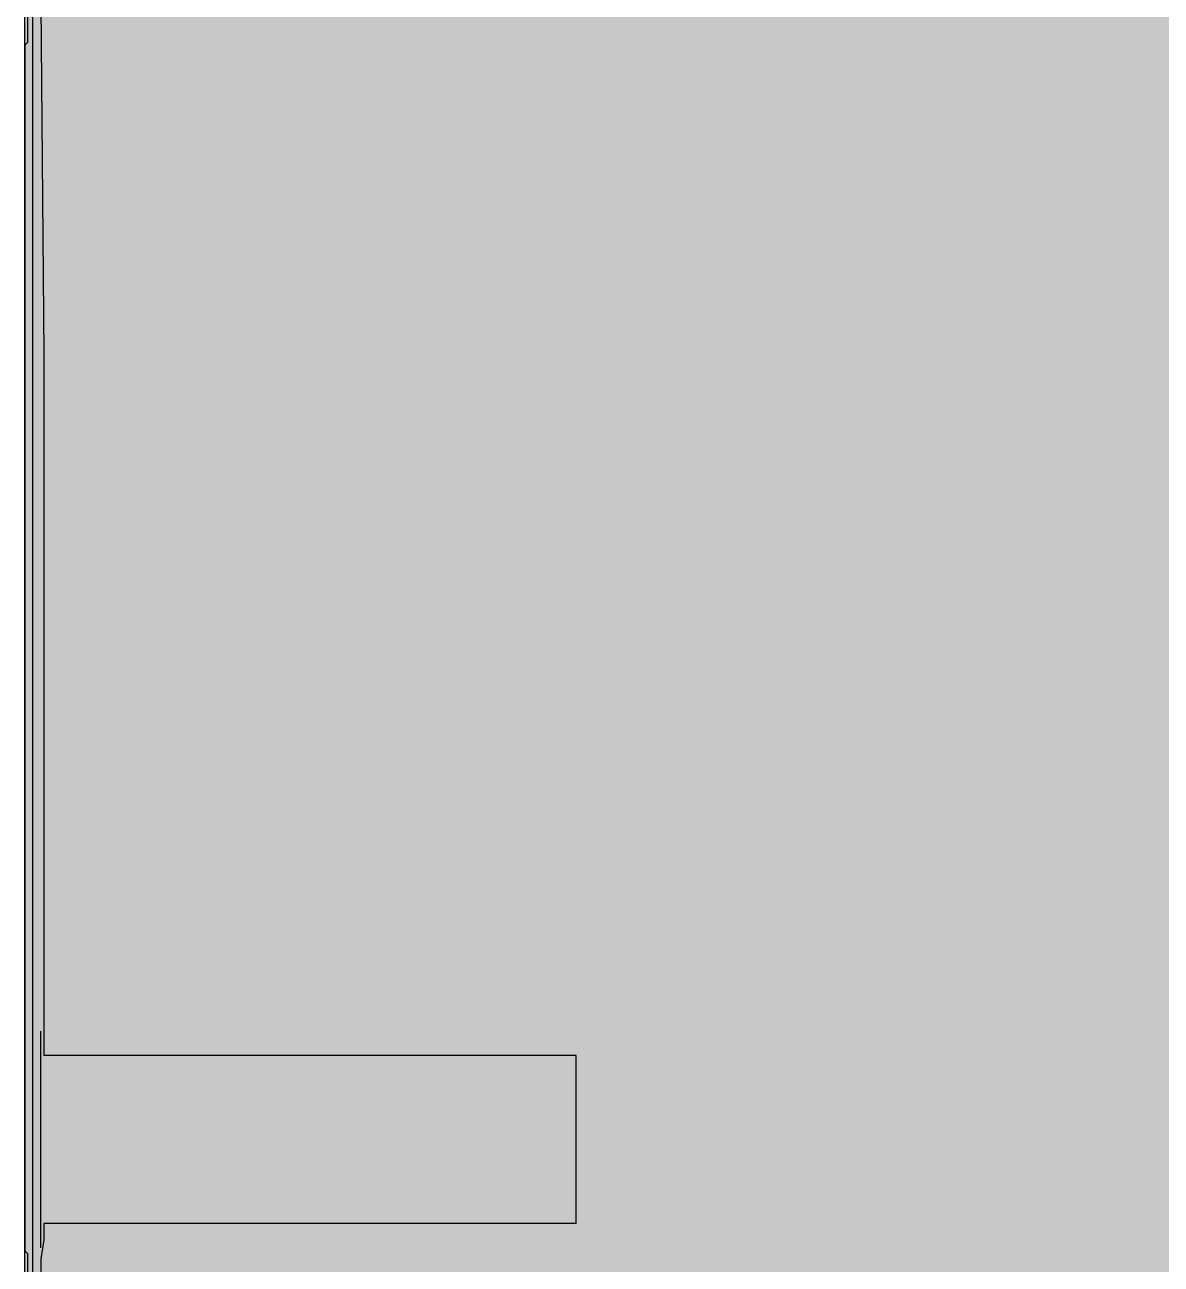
# Model space of a CAD drawing. Header units: millimetres. Extents: x 0 to 966, y -664 to 90.
# Drawn here: x 750 to 786.92, y -235.1 to -194.85 of the extents above; entities that cross this region are included whole.
import ezdxf

# ---------------------------------------------------------------- set-up
doc = ezdxf.new("R2010")
doc.units = ezdxf.units.MM
for name, color, linetype in [('HDL_BODY', 7, 'Continuous'), ('HDL_COLOUR', 7, 'Continuous'), ('HDL_DETAIL', 7, 'Continuous'), ('HDL_PRINT', 7, 'Continuous')]:
    doc.layers.add(name, color=color, linetype=linetype)

# ---------------------------------------------------------------- blocks, each defined once
blk = doc.blocks.new('M_R16.10.1_FRONT')
at = {"layer": 'HDL_BODY', "true_color": 0x202126}
blk.add_hatch(color=250, dxfattribs=at).paths.add_polyline_path([(0, 0), (216, 0), (216, 90), (0, 90)])
at = {"layer": 'HDL_BODY', "true_color": 0x2a2a30}
blk.add_hatch(color=250, dxfattribs=at).paths.add_polyline_path([(0.4, 20.52), (215.6, 20.52), (215.6, 68.31), (0.4, 68.31)])
at = {"layer": 'HDL_COLOUR', "true_color": 0x757a83}
blk.add_hatch(color=8, dxfattribs=at).paths.add_polyline_path([(0.614, 26.217), (17.912, 26.217), (17.912, 31.672), (0.614, 31.672)])
at = {"layer": 'HDL_PRINT', "true_color": 0x7a3e8d}
for points in [[(7.639, 62.727), (8.517, 62.727), (8.517, 61.584), (10.009, 61.584), (10.009, 62.727), (10.887, 62.727), (10.887, 59.559), (10.009, 59.559), (10.009, 60.791), (8.517, 60.791), (8.517, 59.559), (7.639, 59.559), (7.639, 62.727)], [(14.927, 62.727), (15.892, 62.727), (15.892, 60.262), (18.087, 60.262), (18.087, 59.559), (14.927, 59.559), (14.927, 62.727)]]:
    blk.add_hatch(color=217, dxfattribs=at).paths.add_polyline_path(points)
h = blk.add_hatch(color=217, dxfattribs=at)
h.paths.add_polyline_path([(11.239, 62.727), (13.171, 62.727), (13.255, 62.727), (13.334, 62.726), (13.408, 62.723), (13.477, 62.719), (13.543, 62.712), (13.606, 62.7), (13.667, 62.685), (13.726, 62.664), (13.785, 62.638), (13.841, 62.609), (13.891, 62.579), (13.938, 62.548), (13.983, 62.514), (14.027, 62.477), (14.071, 62.437), (14.118, 62.392), (14.169, 62.343), (14.224, 62.287), (14.253, 62.229), (14.282, 62.17), (14.309, 62.111), (14.333, 62.053), (14.355, 61.994), (14.374, 61.935), (14.388, 61.876), (14.397, 61.817), (14.4, 61.759), (14.426, 61.7), (14.446, 61.641), (14.461, 61.58), (14.472, 61.517), (14.48, 61.452), (14.484, 61.382), (14.486, 61.308), (14.487, 61.229), (14.487, 61.144), (14.487, 61.05), (14.487, 60.96), (14.486, 60.875), (14.483, 60.794), (14.479, 60.718), (14.473, 60.646), (14.465, 60.578), (14.454, 60.515), (14.439, 60.456), (14.422, 60.401), (14.4, 60.352), (14.37, 60.293), (14.341, 60.235), (14.312, 60.179), (14.283, 60.124), (14.253, 60.073), (14.224, 60.025), (14.195, 59.982), (14.166, 59.944), (14.136, 59.912), (14.081, 59.857), (14.03, 59.808), (13.983, 59.766), (13.939, 59.73), (13.895, 59.7), (13.85, 59.677), (13.803, 59.661), (13.753, 59.651), (13.697, 59.648), (13.639, 59.621), (13.58, 59.601), (13.522, 59.585), (13.463, 59.574), (13.405, 59.567), (13.346, 59.562), (13.287, 59.56), (13.229, 59.559), (13.171, 59.559), (11.239, 59.559), (11.239, 62.727)])
h.paths.add_polyline_path([(12.204, 62.023), (12.204, 60.262), (12.907, 60.262), (12.998, 60.263), (13.074, 60.264), (13.139, 60.267), (13.192, 60.274), (13.238, 60.284), (13.277, 60.3), (13.313, 60.322), (13.346, 60.352), (13.383, 60.357), (13.419, 60.371), (13.452, 60.393), (13.48, 60.422), (13.502, 60.454), (13.517, 60.49), (13.522, 60.527), (13.548, 60.585), (13.568, 60.645), (13.583, 60.706), (13.594, 60.769), (13.602, 60.836), (13.606, 60.906), (13.608, 60.98), (13.609, 61.059), (13.609, 61.144), (13.607, 61.244), (13.6, 61.335), (13.588, 61.417), (13.573, 61.492), (13.555, 61.561), (13.534, 61.624), (13.51, 61.684), (13.486, 61.74), (13.46, 61.794), (13.434, 61.848), (13.401, 61.877), (13.362, 61.905), (13.317, 61.932), (13.265, 61.956), (13.206, 61.978), (13.141, 61.997), (13.07, 62.011), (12.992, 62.02), (12.907, 62.023), (12.204, 62.023)])
at = {"layer": 'HDL_PRINT', "true_color": 0xdee1e9}
for points in [[(23.97, 61.23), (23.97, 60.527), (24.848, 61.319), (25.463, 61.319), (24.585, 60.616), (25.463, 59.559), (24.936, 59.559), (24.322, 60.352), (23.97, 60.087), (23.97, 59.559), (23.443, 59.559), (23.443, 61.23), (23.45, 61.281), (23.466, 61.338), (23.487, 61.396), (23.509, 61.446), (23.525, 61.481), (23.531, 61.495), (23.619, 61.589), (23.714, 61.68), (23.816, 61.767), (23.925, 61.851), (24.041, 61.931), (24.163, 62.008), (24.291, 62.08), (24.425, 62.149), (24.564, 62.214), (24.709, 62.274), (24.859, 62.33), (25.014, 62.382), (25.174, 62.429), (25.338, 62.472), (25.507, 62.51), (25.679, 62.543), (25.855, 62.572), (26.034, 62.595), (26.216, 62.614), (26.402, 62.627), (26.59, 62.635), (26.78, 62.638), (26.982, 62.635), (27.182, 62.627), (27.379, 62.613), (27.573, 62.595), (27.763, 62.571), (27.95, 62.542), (28.132, 62.507), (28.309, 62.468), (28.482, 62.423), (28.649, 62.374), (28.81, 62.319), (28.966, 62.26), (29.115, 62.196), (29.258, 62.127), (29.393, 62.053), (29.522, 61.975), (29.642, 61.892), (29.754, 61.804), (29.858, 61.712), (29.954, 61.615), (30.04, 61.514), (30.117, 61.408), (30.11, 61.364), (30.094, 61.323), (30.072, 61.286), (30.051, 61.257), (30.034, 61.237), (30.028, 61.23), (29.503, 60.527), (30.206, 59.559), (29.678, 59.559), (29.239, 60.176), (28.712, 59.559), (28.185, 59.559), (28.975, 60.441), (28.273, 61.319), (28.8, 61.319), (29.239, 60.791), (29.589, 61.319), (29.62, 61.357), (29.629, 61.382), (29.623, 61.397), (29.609, 61.405), (29.595, 61.408), (29.589, 61.408), (29.519, 61.487), (29.44, 61.563), (29.352, 61.638), (29.255, 61.711), (29.151, 61.781), (29.038, 61.849), (28.918, 61.914), (28.79, 61.975), (28.656, 62.033), (28.514, 62.088), (28.366, 62.139), (28.212, 62.185), (28.051, 62.227), (27.885, 62.264), (27.713, 62.297), (27.536, 62.324), (27.354, 62.345), (27.167, 62.361), (26.976, 62.37), (26.78, 62.374), (26.614, 62.371), (26.45, 62.362), (26.289, 62.348), (26.129, 62.329), (25.971, 62.305), (25.816, 62.277), (25.664, 62.244), (25.516, 62.207), (25.37, 62.165), (25.228, 62.12), (25.09, 62.072), (24.955, 62.02), (24.825, 61.965), (24.699, 61.907), (24.578, 61.847), (24.462, 61.784), (24.352, 61.719), (24.246, 61.652), (24.146, 61.584), (24.139, 61.576), (24.119, 61.554), (24.09, 61.519), (24.058, 61.474), (24.026, 61.42), (23.998, 61.361), (23.978, 61.297), (23.97, 61.23)], [(30.908, 59.294), (31.432, 61.759), (31.785, 61.759), (31.258, 59.294), (30.908, 59.294)], [(25.99, 59.559), (25.99, 61.319), (26.429, 61.319), (27.307, 60.176), (27.307, 61.319), (27.746, 61.319), (27.746, 59.559), (27.307, 59.559), (26.341, 60.702), (26.341, 59.559), (25.99, 59.559)], [(32.313, 59.383), (32.751, 61.495), (34.245, 61.495), (34.156, 61.144), (33.101, 61.144), (33.015, 60.702), (34.067, 60.702), (33.981, 60.352), (32.926, 60.352), (32.751, 59.737), (33.981, 59.737), (33.892, 59.383), (32.313, 59.383)], [(34.156, 59.383), (34.594, 61.495), (34.947, 61.495), (34.594, 59.383), (34.156, 59.383)], [(36.79, 61.495), (36.352, 59.383), (34.858, 59.383), (34.947, 59.737), (35.999, 59.737), (36.174, 60.262), (35.122, 60.262), (35.122, 60.527), (36.174, 60.527), (36.352, 61.144), (35.122, 61.144), (35.208, 61.495), (36.79, 61.495)]]:
    blk.add_hatch(color=254, dxfattribs=at).paths.add_polyline_path(points)
at = {"layer": 'HDL_DETAIL', "color": 251, "true_color": 0x52555c}
for points in [[(0, 89.824), (215.999, 89.824), (215.999, 0), (0, 0), (0, 89.824)], [(0.263, 90), (215.91, 90), (215.91, 0.176), (0.263, 0.176), (0.263, 90)], [(0.263, 67.741), (215.91, 67.741), (215.91, 22.434), (0.263, 22.434), (0.263, 67.741)], [(0, 67.565), (215.999, 67.565), (215.999, 22.258), (0, 22.258), (0, 67.565)], [(0, 64.488), (0, 64.488)], [(0, 64.488), (0, 64.488)], [(0, 64.488), (0, 64.488)], [(0, 64.488), (0, 64.488)], [(0, 64.488), (0, 64.488)], [(0, 64.488), (0, 64.488)], [(0, 64.488), (0, 64.488)], [(0, 64.488), (0, 64.488)], [(0, 64.488), (0, 64.488)], [(0, 64.488), (0, 64.488)], [(0, 64.488), (0, 64.488)], [(0, 64.488), (0, 64.488)], [(0, 64.488), (0, 64.488)], [(0, 64.488), (0, 64.488)], [(0, 64.488), (0, 64.488)], [(0, 64.488), (0, 64.488)], [(0, 64.488), (0, 64.488)], [(0, 64.488), (0, 64.488)], [(0, 64.488), (0, 64.488)], [(0, 64.488), (0, 64.488)], [(0, 64.488), (0, 64.488)], [(0, 64.488), (0, 64.488)], [(0, 64.488), (0, 64.488)], [(0, 64.488), (0, 64.488)], [(0.527, 32.462), (0.527, 32.462)], [(0.527, 32.462), (0.527, 32.462)], [(0.527, 32.462), (0.527, 32.462)], [(0.527, 32.462), (0.527, 32.462)], [(0.527, 32.462), (0.527, 32.462)], [(0.527, 32.462), (0.527, 32.462)], [(0.527, 32.462), (0.527, 32.462)], [(0.527, 32.462), (0.527, 32.462)], [(0.527, 32.462), (0.527, 32.462)], [(0.527, 32.462), (0.527, 32.462)], [(0.527, 32.462), (0.527, 32.462)], [(0.527, 32.462), (0.527, 32.462)], [(0.527, 32.462), (0.527, 32.462)], [(0.527, 32.462), (0.527, 32.462)], [(0.527, 32.462), (0.527, 32.462)], [(0.527, 32.462), (0.527, 32.462)], [(0.527, 32.462), (0.527, 32.462)], [(0.527, 32.462), (0.527, 32.462)], [(0.527, 32.462), (0.527, 32.462)], [(0.527, 32.462), (0.527, 32.462)], [(0.527, 32.462), (0.527, 32.462)], [(0.527, 32.462), (0.527, 32.462)], [(0.527, 32.462), (0.527, 32.462)], [(0.614, 31.672), (0.614, 31.672)], [(0.614, 26.217), (0.614, 26.217)], [(0.527, 25.425), (0.527, 25.425)], [(0.527, 25.425), (0.527, 25.425)], [(0.527, 25.425), (0.527, 25.425)], [(0.527, 25.425), (0.527, 25.425)], [(0.527, 25.425), (0.527, 25.425)], [(0.527, 25.425), (0.527, 25.425)], [(0.527, 25.425), (0.527, 25.425)], [(0.527, 25.425), (0.527, 25.425)], [(0.527, 25.425), (0.527, 25.425)], [(0.527, 25.425), (0.527, 25.425)], [(0.527, 25.425), (0.527, 25.425)], [(0.527, 25.425), (0.527, 25.425)], [(0.527, 25.425), (0.527, 25.425)], [(0.527, 25.425), (0.527, 25.425)], [(0.527, 25.425), (0.527, 25.425)], [(0.527, 25.425), (0.527, 25.425)], [(0.527, 25.425), (0.527, 25.425)], [(0.527, 25.425), (0.527, 25.425)], [(0.527, 25.425), (0.527, 25.425)], [(0.527, 25.425), (0.527, 25.425)], [(0.527, 25.425), (0.527, 25.425)], [(0.527, 25.425), (0.527, 25.425)], [(0.527, 25.425), (0.527, 25.425)], [(0, 25.337), (0, 25.337)], [(0, 25.337), (0, 25.337)], [(0, 25.337), (0, 25.337)], [(0, 25.337), (0, 25.337)], [(0, 25.337), (0, 25.337)], [(0, 25.337), (0, 25.337)], [(0, 25.337), (0, 25.337)], [(0, 25.337), (0, 25.337)], [(0, 25.337), (0, 25.337)], [(0, 25.337), (0, 25.337)], [(0, 25.337), (0, 25.337)], [(0, 25.337), (0, 25.337)], [(0, 25.337), (0, 25.337)], [(0, 25.337), (0, 25.337)], [(0, 25.337), (0, 25.337)], [(0, 25.337), (0, 25.337)], [(0, 25.337), (0, 25.337)], [(0, 25.337), (0, 25.337)], [(0, 25.337), (0, 25.337)], [(0, 25.337), (0, 25.337)], [(0, 25.337), (0, 25.337)], [(0, 25.337), (0, 25.337)], [(0, 25.337), (0, 25.337)], [(0, 25.337), (0, 25.337)]]:
    blk.add_lwpolyline(points, close=True, dxfattribs=at)
for points in [[(0.088, 66.334), (0.088, 65.806), (0.088, 65.277), (0.088, 64.838), (0.088, 64.574), (0, 64.488)], [(0.527, 65.806), (0.614, 54.458), (0.614, 43.02), (0.614, 31.672)], [(0, 64.488), (0, 25.337)], [(0, 64.488), (0, 25.337)], [(0, 64.488), (0, 25.337)], [(0, 64.488), (0, 25.337)], [(0, 64.488), (0, 25.337)], [(0, 64.488), (0, 25.337)], [(0, 64.488), (0, 25.337)], [(0, 64.488), (0, 25.337)], [(0, 64.488), (0, 25.337)], [(0, 64.488), (0, 25.337)], [(0, 64.488), (0, 25.337)], [(0, 64.488), (0, 25.337)], [(0, 64.488), (0, 25.337)], [(0, 64.488), (0, 25.337)], [(0, 64.488), (0, 25.337)], [(0, 64.488), (0, 25.337)], [(0, 64.488), (0, 25.337)], [(0, 64.488), (0, 25.337)], [(0, 64.488), (0, 25.337)], [(0, 64.488), (0, 25.337)], [(0, 64.488), (0, 25.337)], [(0.527, 31.672), (0.527, 32.462)], [(0.527, 26.217), (0.527, 27.8), (0.527, 30.087), (0.527, 31.672)], [(17.912, 31.672), (0.614, 31.672)], [(17.912, 31.672), (0.614, 31.672)], [(17.912, 31.672), (0.614, 31.672)], [(17.912, 31.672), (0.614, 31.672)], [(17.912, 31.672), (0.614, 31.672)], [(17.912, 31.672), (0.614, 31.672)], [(17.912, 31.672), (0.614, 31.672)], [(17.912, 31.672), (0.614, 31.672)], [(17.912, 31.672), (0.614, 31.672)], [(17.912, 31.672), (0.614, 31.672)], [(17.912, 31.672), (0.614, 31.672)], [(17.912, 31.672), (0.614, 31.672)], [(17.912, 31.672), (0.614, 31.672)], [(17.912, 31.672), (0.614, 31.672)], [(17.912, 31.672), (0.614, 31.672)], [(17.912, 31.672), (0.614, 31.672)], [(17.912, 31.672), (0.614, 31.672)], [(17.912, 31.672), (0.614, 31.672)], [(17.912, 31.672), (0.614, 31.672)], [(17.912, 31.672), (0.614, 31.672)], [(17.912, 31.672), (0.614, 31.672)], [(17.912, 26.217), (17.912, 31.672)], [(0.614, 26.217), (0.614, 25.689), (0.527, 25.073), (0.527, 24.457)], [(0.527, 25.425), (0.527, 26.217)], [(17.912, 26.217), (0.614, 26.217)], [(17.912, 26.217), (0.614, 26.217)], [(17.912, 26.217), (0.614, 26.217)], [(17.912, 26.217), (0.614, 26.217)], [(17.912, 26.217), (0.614, 26.217)], [(17.912, 26.217), (0.614, 26.217)], [(17.912, 26.217), (0.614, 26.217)], [(17.912, 26.217), (0.614, 26.217)], [(17.912, 26.217), (0.614, 26.217)], [(17.912, 26.217), (0.614, 26.217)], [(17.912, 26.217), (0.614, 26.217)], [(17.912, 26.217), (0.614, 26.217)], [(17.912, 26.217), (0.614, 26.217)], [(17.912, 26.217), (0.614, 26.217)], [(17.912, 26.217), (0.614, 26.217)], [(17.912, 26.217), (0.614, 26.217)], [(17.912, 26.217), (0.614, 26.217)], [(17.912, 26.217), (0.614, 26.217)], [(17.912, 26.217), (0.614, 26.217)], [(17.912, 26.217), (0.614, 26.217)], [(17.912, 26.217), (0.614, 26.217)], [(0, 25.337), (0.088, 25.249), (0.088, 24.985), (0.088, 24.545), (0.088, 24.017), (0.088, 23.489)]]:
    blk.add_lwpolyline(points, dxfattribs=at)

msp = doc.modelspace()

# ---------------------------------------------------------------- block references
msp.add_blockref('M_R16.10.1_FRONT', (750, -260))

doc.saveas('drawing.dxf')
